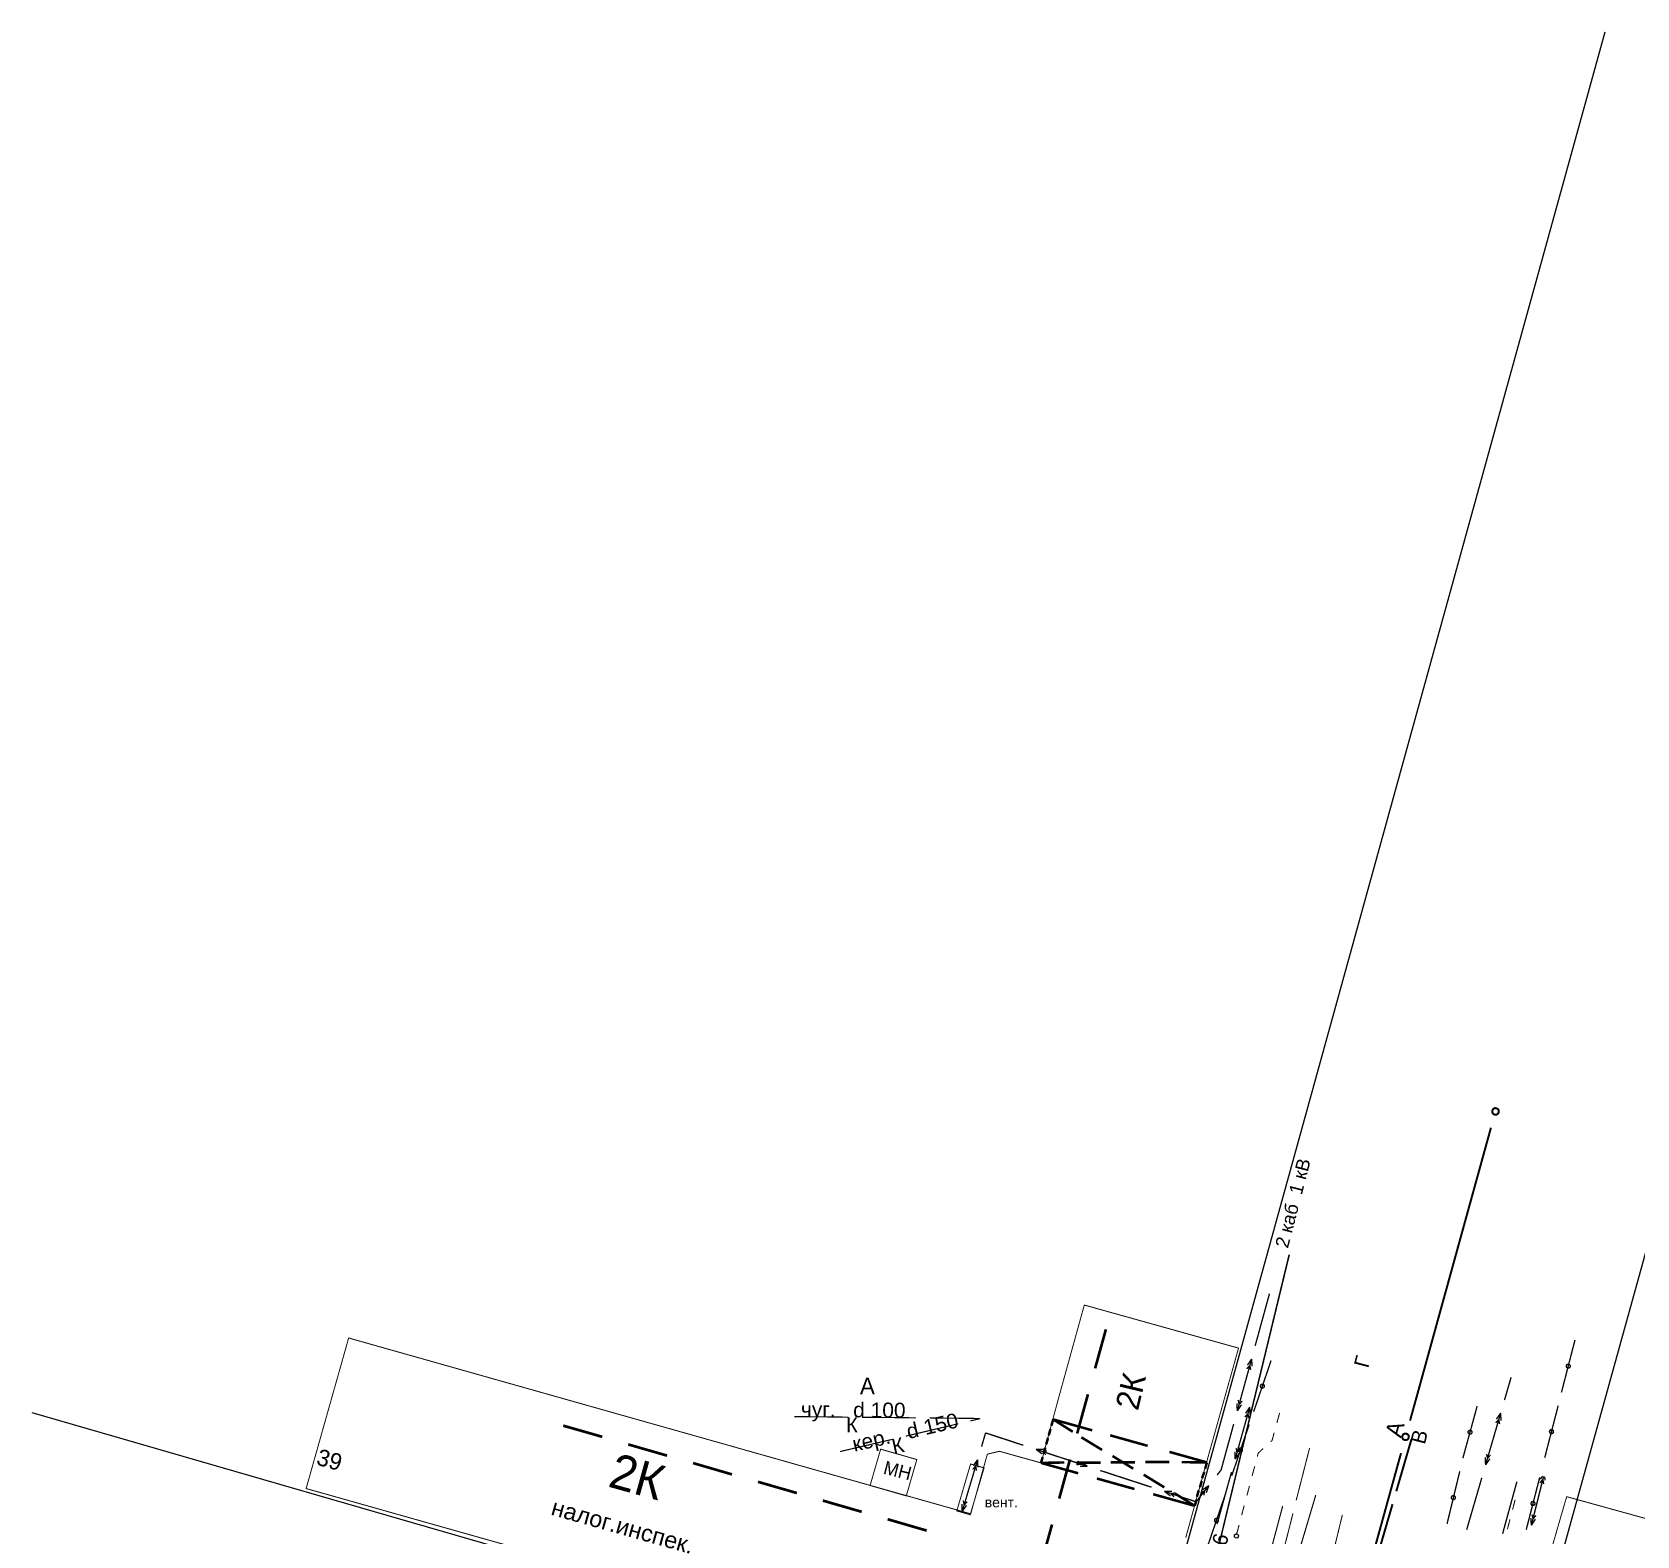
# Model space of a CAD drawing. Extents: x -2634 to -2115, y -2142 to -1393.
# Drawn here: x -2496.6 to -2377.8, y -1504.5 to -1393.1 of the extents above; entities that cross this region are included whole.
import ezdxf

# ---------------------------------------------------------------- set-up
doc = ezdxf.new("R2010")
doc.units = 0
doc.header["$MEASUREMENT"] = 0
for name, color, linetype in [('500_Дополн-Бордюры__п', 7, 'Continuous'), ('500_Дороги-Проезжие_ч', 7, 'Continuous'), ('500_Линии_-Линии_связ', 7, 'Continuous'), ('500_Линии_-ЛЭП_кабель', 7, 'Continuous'), ('500_Линии_-Электрокаб', 7, 'Continuous'), ('500_Рельеф-Высотные_о', 7, 'Continuous'), ('500_Строен-Дополнения', 7, 'Continuous'), ('500_Строен-Здания', 7, 'Continuous'), ('500_Трубоп-Водопровод', 7, 'Continuous'), ('500_Трубоп-Газопровод', 7, 'Continuous'), ('500_Трубоп-Канализаци', 7, 'Continuous'), ('Красные_ли-Красные_ли', 7, 'Continuous'), ('Красные_ли-Линии_регу', 7, 'Continuous'), ('Красные_ли-Оси_улиц_к', 7, 'Continuous')]:
    doc.layers.add(name, color=color, linetype=linetype)
doc.styles.add('TARIAL', font='Arial')

# ---------------------------------------------------------------- blocks, each defined once
blk = doc.blocks.new('block_114')
at = {"layer": '500_Строен-Дополнения', "color": 0, "const_width": 0.065}
for points in [[(0, 7.5), (1, 7.5)], [(0, 7.5), (0.63, 6.4)], [(0, 6.4), (0, 7.5)], [(1.58, 7.5), (2.58, 7.5)], [(3.06, 7.5), (4.1, 7.5)], [(3.53, 6.4), (4.1, 7.5)], [(4.1, 6.4), (4.1, 7.5)], [(0, 5.85), (0.01, 4.75)], [(0.93, 5.9), (1.53, 4.8)], [(2.68, 4.8), (3.28, 5.9)], [(4.1, 4.75), (4.1, 5.85)], [(0, 3.2), (0, 4.3)], [(1.78, 4.3), (2.08, 3.75)], [(2.08, 3.75), (2.38, 4.3)], [(4.1, 3.2), (4.1, 4.3)], [(1.78, 3.2), (2.08, 3.75)], [(2.08, 3.75), (2.38, 3.2)], [(0.01, 1.55), (0.01, 2.65)], [(0.88, 1.6), (1.48, 2.7)], [(2.63, 2.7), (3.23, 1.6)], [(4.1, 1.55), (4.1, 2.65)], [(0, 0), (0.58, 1.1)], [(0, 0), (0, 1)], [(3.53, 1.1), (4.1, 0)], [(4.1, 0), (4.1, 1)], [(0.01, 0), (1.11, 0)], [(1.61, 0), (2.61, 0)], [(3.11, 0), (4.1, 0)]]:
    blk.add_lwpolyline(points, dxfattribs=at)
at = {"layer": '500_Строен-Дополнения', "color": 0}
blk.add_lwpolyline([(-3.85, 3.66), (-3.85, 3.66)], dxfattribs=at)

msp = doc.modelspace()

# ---------------------------------------------------------------- linework, layer by layer
at = {"layer": '500_Дополн-Бордюры__п', "color": 1, "const_width": 0.075}
for points in [[(-2404.22, -1495.38), (-2404.42, -1496.1)], [(-2404.62, -1496.83), (-2404.78, -1497.41)], [(-2405.8, -1498.34), (-2405.87, -1498.6)], [(-2405.44, -1498.01), (-2405.8, -1498.34)], [(-2404.78, -1497.41), (-2404.89, -1497.51)], [(-2406.06, -1499.32), (-2406.26, -1500.04)], [(-2406.45, -1500.77), (-2406.64, -1501.49)], [(-2386.78, -1501.8), (-2386.97, -1502.53)], [(-2406.84, -1502.22), (-2407.03, -1502.94)], [(-2407.22, -1503.67), (-2407.42, -1504.39)], [(-2387.16, -1503.25), (-2387.35, -1503.98)]]:
    msp.add_lwpolyline(points, dxfattribs=at)
at = {"layer": '500_Линии_-Линии_связ', "color": 6}
msp.add_lwpolyline([(-2403.52, -1483.67), (-2410.96, -1514.43)], dxfattribs=at)
at = {"layer": '500_Линии_-Линии_связ', "color": 0, "const_width": 0.1}
for points in [[(-2383.35, -1493.85), (-2382.35, -1489.97)], [(-2406.14, -1495.28), (-2404.85, -1491.49)], [(-2390.65, -1498.72), (-2389.59, -1494.86)], [(-2384.59, -1498.69), (-2383.59, -1494.82)], [(-2407.76, -1500.01), (-2406.47, -1496.22)], [(-2391.82, -1503.58), (-2390.88, -1499.69)], [(-2385.96, -1504.02), (-2384.96, -1500.14)], [(-2409.54, -1505.21), (-2408.25, -1501.43)]]:
    msp.add_lwpolyline(points, dxfattribs=at)
for points in [[(-2382.99, -1491.87), (-2382.96, -1491.8), (-2382.89, -1491.76), (-2382.81, -1491.76), (-2382.74, -1491.8), (-2382.7, -1491.87), (-2382.7, -1491.95), (-2382.74, -1492.01), (-2382.81, -1492.05), (-2382.89, -1492.05), (-2382.95, -1492.02), (-2382.99, -1491.95)], [(-2405.64, -1493.34), (-2405.59, -1493.27), (-2405.52, -1493.24), (-2405.45, -1493.24), (-2405.38, -1493.29), (-2405.35, -1493.35), (-2405.35, -1493.43), (-2405.4, -1493.5), (-2405.47, -1493.53), (-2405.54, -1493.53), (-2405.61, -1493.48), (-2405.64, -1493.41)], [(-2390.26, -1496.75), (-2390.22, -1496.69), (-2390.16, -1496.65), (-2390.08, -1496.65), (-2390.01, -1496.69), (-2389.97, -1496.76), (-2389.97, -1496.83), (-2390.01, -1496.9), (-2390.08, -1496.94), (-2390.16, -1496.94), (-2390.22, -1496.9), (-2390.26, -1496.83)], [(-2384.24, -1496.72), (-2384.2, -1496.65), (-2384.13, -1496.61), (-2384.05, -1496.61), (-2383.98, -1496.65), (-2383.95, -1496.71), (-2383.94, -1496.79), (-2383.98, -1496.86), (-2384.05, -1496.9), (-2384.13, -1496.9), (-2384.19, -1496.86), (-2384.23, -1496.79)], [(-2407.25, -1498.07), (-2407.21, -1498), (-2407.14, -1497.97), (-2407.06, -1497.97), (-2407, -1498.02), (-2406.97, -1498.09), (-2406.97, -1498.16), (-2407.01, -1498.23), (-2407.08, -1498.26), (-2407.16, -1498.26), (-2407.23, -1498.21), (-2407.26, -1498.14)], [(-2391.5, -1501.6), (-2391.46, -1501.53), (-2391.4, -1501.49), (-2391.32, -1501.49), (-2391.25, -1501.53), (-2391.21, -1501.6), (-2391.21, -1501.67), (-2391.24, -1501.74), (-2391.31, -1501.78), (-2391.39, -1501.78), (-2391.46, -1501.75), (-2391.5, -1501.68)], [(-2385.6, -1502.04), (-2385.57, -1501.97), (-2385.5, -1501.93), (-2385.42, -1501.93), (-2385.35, -1501.97), (-2385.32, -1502.04), (-2385.31, -1502.12), (-2385.35, -1502.18), (-2385.42, -1502.22), (-2385.5, -1502.22), (-2385.56, -1502.19), (-2385.6, -1502.12)], [(-2409.03, -1503.27), (-2408.99, -1503.21), (-2408.92, -1503.17), (-2408.84, -1503.18), (-2408.78, -1503.22), (-2408.75, -1503.29), (-2408.75, -1503.37), (-2408.79, -1503.43), (-2408.86, -1503.47), (-2408.94, -1503.46), (-2409.01, -1503.42), (-2409.04, -1503.35)]]:
    msp.add_lwpolyline(points, close=True, dxfattribs=at)
at = {"layer": '500_Линии_-ЛЭП_кабель', "color": 2, "const_width": 0.1}
msp.add_lwpolyline([(-2410.96, -1514.43), (-2403.52, -1483.67)], dxfattribs=at)
at = {"layer": '500_Линии_-Электрокаб', "color": 12, "const_width": 0.1}
for points in [[(-2406.03, -1490.4), (-2404.97, -1486.54)], [(-2407.35, -1495.22), (-2406.29, -1491.37)], [(-2406.65, -1492.1), (-2406.42, -1491.85)], [(-2406.6, -1491.83), (-2406.29, -1491.37)], [(-2406.36, -1492.18), (-2406.42, -1491.85)], [(-2406.26, -1491.92), (-2406.29, -1491.37)], [(-2387.57, -1494.42), (-2387.08, -1492.73)], [(-2407.35, -1495.22), (-2407.38, -1494.67)], [(-2407.35, -1495.22), (-2407.04, -1494.76)], [(-2407.22, -1494.73), (-2407.29, -1494.41)], [(-2407.22, -1494.74), (-2406.99, -1494.49)], [(-2406.43, -1494.94), (-2407.51, -1498.79)], [(-2406.56, -1495.42), (-2406.79, -1495.67)], [(-2406.43, -1494.94), (-2406.74, -1495.4)], [(-2406.56, -1495.43), (-2406.5, -1495.75)], [(-2406.43, -1494.94), (-2406.4, -1495.49)], [(-2388.97, -1499.22), (-2387.85, -1495.38)], [(-2388.22, -1496.1), (-2387.99, -1495.86)], [(-2388.17, -1495.83), (-2387.85, -1495.38)], [(-2387.93, -1496.19), (-2387.99, -1495.86)], [(-2387.83, -1495.94), (-2387.85, -1495.38)], [(-2426.29, -1497.87), (-2425.99, -1496.85)], [(-2425.99, -1496.85), (-2423.2, -1497.76)], [(-2408.55, -1499.59), (-2407.62, -1496.19)], [(-2422.25, -1498.07), (-2418.45, -1499.32)], [(-2422.25, -1498.07), (-2421.69, -1498.07)], [(-2422.25, -1498.07), (-2421.81, -1498.4)], [(-2421.77, -1498.23), (-2421.45, -1498.18)], [(-2421.77, -1498.23), (-2421.54, -1498.46)], [(-2407.53, -1498.23), (-2407.51, -1498.79)], [(-2407.19, -1498.33), (-2407.51, -1498.79)], [(-2407.44, -1497.98), (-2407.37, -1498.31)], [(-2407.15, -1498.06), (-2407.37, -1498.31)], [(-2388.83, -1498.73), (-2388.89, -1498.41)], [(-2427.72, -1502.66), (-2426.58, -1498.83)], [(-2426.95, -1499.55), (-2426.72, -1499.31)], [(-2426.9, -1499.28), (-2426.58, -1498.83)], [(-2426.66, -1499.64), (-2426.72, -1499.31)], [(-2426.56, -1499.39), (-2426.58, -1498.83)], [(-2419.26, -1499.21), (-2418.93, -1499.16)], [(-2419.16, -1498.92), (-2418.93, -1499.16)], [(-2419.01, -1499.32), (-2418.45, -1499.32)], [(-2418.9, -1498.99), (-2418.45, -1499.32)], [(-2408.84, -1499.96), (-2408.55, -1499.59)], [(-2388.97, -1499.22), (-2388.99, -1498.66)], [(-2388.97, -1499.22), (-2388.65, -1498.76)], [(-2388.83, -1498.73), (-2388.6, -1498.49)], [(-2417.5, -1499.63), (-2413.7, -1500.87)], [(-2410.4, -1501.95), (-2409.46, -1500.75)], [(-2409.92, -1501.06), (-2409.46, -1500.75)], [(-2409.65, -1501.28), (-2409.46, -1500.75)], [(-2407.78, -1499.75), (-2408.85, -1503.6)], [(-2390.37, -1504.02), (-2389.25, -1500.18)], [(-2385.58, -1503.7), (-2384.67, -1500.06)], [(-2384.95, -1500.55), (-2384.73, -1500.3)], [(-2384.91, -1500.28), (-2384.75, -1500.04)], [(-2384.66, -1500.63), (-2384.73, -1500.3)], [(-2384.57, -1500.37), (-2384.59, -1500.08)], [(-2427.58, -1502.17), (-2427.64, -1501.86)], [(-2427.57, -1502.18), (-2427.35, -1501.94)], [(-2412.75, -1501.18), (-2410.4, -1501.95)], [(-2412.75, -1501.18), (-2412.19, -1501.18)], [(-2412.75, -1501.18), (-2412.3, -1501.51)], [(-2412.27, -1501.34), (-2412.04, -1501.58)], [(-2412.26, -1501.34), (-2411.94, -1501.29)], [(-2410.07, -1501.29), (-2409.77, -1501.14)], [(-2409.83, -1501.47), (-2409.77, -1501.14)], [(-2427.72, -1502.66), (-2427.74, -1502.11)], [(-2427.72, -1502.66), (-2427.4, -1502.21)], [(-2385.58, -1503.7), (-2385.62, -1503.14)], [(-2385.45, -1503.2), (-2385.53, -1502.89)], [(-2385.45, -1503.21), (-2385.24, -1502.96)], [(-2385.58, -1503.7), (-2385.28, -1503.23)]]:
    msp.add_lwpolyline(points, dxfattribs=at)
at = {"layer": '500_Линии_-Электрокаб', "color": 1, "const_width": 0.06}
msp.add_lwpolyline([(-2384.67, -1500.06), (-2384.79, -1500.54)], dxfattribs=at)
at = {"layer": '500_Рельеф-Высотные_о', "color": 0}
msp.add_lwpolyline([(-2407.42, -1504.33), (-2407.34, -1504.35), (-2407.29, -1504.4), (-2407.27, -1504.48), (-2407.29, -1504.55), (-2407.34, -1504.61), (-2407.42, -1504.63), (-2407.49, -1504.61), (-2407.55, -1504.55), (-2407.57, -1504.48), (-2407.55, -1504.4), (-2407.49, -1504.35)], close=True, dxfattribs=at)
at = {"layer": '500_Строен-Дополнения', "color": 0, "const_width": 0.07}
msp.add_lwpolyline([(-2428.12, -1502.62), (-2427.1, -1499.15), (-2426.1, -1499.44), (-2427.13, -1502.91)], close=True, dxfattribs=at)
at = {"layer": '500_Строен-Здания', "color": 0, "const_width": 0.07}
for points in [[(-2438.14, -1511.75), (-2473.52, -1501.75), (-2475.47, -1501.2), (-2476.3, -1500.97), (-2473.15, -1489.82), (-2444.98, -1497.78), (-2441.27, -1498.83), (-2437.53, -1499.89), (-2427.09, -1502.84), (-2425.86, -1498.42), (-2424.96, -1498.21), (-2421.88, -1499.07), (-2420.58, -1494.25), (-2418.68, -1487.38), (-2407.26, -1490.57), (-2409.55, -1498.75), (-2411.17, -1504.61)], [(-2370.99, -1504.88), (-2382.96, -1501.57), (-2383.1, -1502.03), (-2384.54, -1507), (-2384.27, -1507.08), (-2385.1, -1509.8), (-2385.86, -1510.17), (-2386.46, -1512.24), (-2386.16, -1512.87), (-2386.69, -1514.74), (-2387.2, -1514.97), (-2387.62, -1516.41), (-2387.29, -1516.5), (-2388.9, -1522.15), (-2389.23, -1522.41), (-2389.94, -1524.88), (-2389.48, -1525.54), (-2388.32, -1525.87), (-2387.8, -1525.46), (-2382.75, -1526.91), (-2382.55, -1527.38), (-2381.84, -1527.59), (-2381.37, -1527.28), (-2375.67, -1528.91)]]:
    msp.add_lwpolyline(points, dxfattribs=at)
msp.add_lwpolyline([(-2434.54, -1500.74), (-2431.86, -1501.51), (-2431.08, -1498.82), (-2433.76, -1498.05)], close=True, dxfattribs=at)
at = {"layer": '500_Трубоп-Водопровод', "color": 94}
for points, const_width in [([(-2394.46, -1497.33), (-2395.58, -1501.17)], 0.15), ([(-2399.57, -1502.91), (-2400.75, -1507.77)], 0.075), ([(-2395.86, -1502.13), (-2396.98, -1505.98)], 0.15)]:
    msp.add_lwpolyline(points, dxfattribs=dict(at, const_width=const_width))
at = {"layer": '500_Трубоп-Газопровод', "color": 5, "const_width": 0.085}
for points in [[(-2401.54, -1501.45), (-2402.68, -1505.28)], [(-2403.99, -1502.26), (-2405.02, -1506.12)]]:
    msp.add_lwpolyline(points, dxfattribs=at)
at = {"layer": '500_Трубоп-Канализаци', "color": 34, "const_width": 0.085}
for points in [[(-2440.14, -1495.64), (-2436.14, -1495.68)], [(-2435.14, -1495.69), (-2431.14, -1495.73)], [(-2430.14, -1495.74), (-2426.43, -1495.78)], [(-2426.43, -1495.78), (-2427.18, -1495.77)], [(-2426.39, -1495.79), (-2427.12, -1495.96)], [(-2427.03, -1495.94), (-2426.39, -1495.79)], [(-2431.9, -1497.09), (-2428.01, -1496.17)], [(-2436.77, -1498.23), (-2432.87, -1497.32)]]:
    msp.add_lwpolyline(points, dxfattribs=at)
at = {"layer": '500_Трубоп-Канализаци', "color": 32}
for points, const_width in [([(-2402, -1497.97), (-2402.99, -1501.84)], 0.075), ([(-2386.65, -1500.46), (-2387.71, -1504.32)], 0.1), ([(-2403.23, -1502.81), (-2404.22, -1506.69)], 0.075)]:
    msp.add_lwpolyline(points, dxfattribs=dict(at, const_width=const_width))
at = {"layer": 'Красные_ли-Красные_ли', "color": 12}
for p, q in [((-2380.13, -1393.13), (-2414.93, -1518.94)), ((-2388.99, -1526.42), (-2354.71, -1402.49)), ((-2414.93, -1518.94), (-2496.59, -1495.37))]:
    msp.add_line(p, q, dxfattribs=at)
at = {"layer": 'Красные_ли-Линии_регу', "color": 0, "const_width": 0.2}
for points in [[(-2417.88, -1492.07), (-2417.08, -1489.18)], [(-2419.21, -1496.89), (-2418.41, -1493.99)], [(-2457.26, -1496.31), (-2454.37, -1497.14)], [(-2452.45, -1497.7), (-2449.57, -1498.53)], [(-2447.65, -1499.08), (-2444.77, -1499.92)], [(-2420.54, -1501.71), (-2419.74, -1498.81)], [(-2442.84, -1500.47), (-2439.96, -1501.3)], [(-2438.04, -1501.86), (-2435.16, -1502.69)], [(-2433.24, -1503.24), (-2430.35, -1504.08)], [(-2421.87, -1506.52), (-2421.07, -1503.63)]]:
    msp.add_lwpolyline(points, dxfattribs=at)
at = {"layer": 'Красные_ли-Оси_улиц_к', "color": 12, "const_width": 0.15}
for points in [[(-2388.47, -1472.98), (-2388.41, -1472.87), (-2388.29, -1472.8), (-2388.17, -1472.81), (-2388.05, -1472.87), (-2387.99, -1472.98), (-2387.99, -1473.11), (-2388.06, -1473.22), (-2388.17, -1473.29), (-2388.3, -1473.29), (-2388.41, -1473.22), (-2388.47, -1473.11)], [(-2391.56, -1485.09), (-2391.56, -1485.09), (-2391.56, -1485.09), (-2391.56, -1485.09), (-2391.56, -1485.09), (-2391.56, -1485.09), (-2391.56, -1485.09), (-2391.56, -1485.09), (-2391.56, -1485.09), (-2391.56, -1485.09), (-2391.56, -1485.09), (-2391.56, -1485.09)], [(-2395.14, -1497.08), (-2395.07, -1496.96), (-2394.96, -1496.9), (-2394.83, -1496.9), (-2394.72, -1496.97), (-2394.65, -1497.08), (-2394.66, -1497.21), (-2394.72, -1497.32), (-2394.83, -1497.38), (-2394.96, -1497.38), (-2395.07, -1497.32), (-2395.14, -1497.2)]]:
    msp.add_lwpolyline(points, close=True, dxfattribs=at)
for points in [[(-2394.56, -1495.94), (-2388.57, -1474.25)], [(-2401.23, -1520.03), (-2395.23, -1498.35)]]:
    msp.add_lwpolyline(points, dxfattribs=at)

# ---------------------------------------------------------------- block references
at = {"layer": '500_Строен-Дополнения', "xscale": 2.88305, "yscale": -0.445726, "rotation": 164.384216}
msp.add_blockref('block_114', (-2410.5, -1502.25), dxfattribs=at)

# ---------------------------------------------------------------- texts
at = {"layer": '500_Дороги-Проезжие_ч', "color": 0}
msp.add_text('А', height=1.23, dxfattribs=at).set_placement((-2435.29, -1493.98))
msp.add_text('А', height=1.23, rotation=73.86, dxfattribs=at).set_placement((-2395.25, -1497.26))
at = {"layer": '500_Линии_-Электрокаб', "color": 0, "style": 'TARIAL'}
msp.add_text('2 каб  1 кВ', height=0.99, rotation=75.44, dxfattribs=at).set_placement((-2403.61, -1483.23))
at = {"layer": '500_Рельеф-Высотные_о', "color": 214}
msp.add_text('170,86', height=1.11, rotation=75.06, dxfattribs=at).set_placement((-2409.14, -1508.87))
at = {"layer": '500_Строен-Дополнения', "color": 0, "style": 'TARIAL'}
msp.add_text('вент. ', height=0.74, dxfattribs=at).set_placement((-2426.05, -1502.36))
at = {"layer": '500_Строен-Здания', "color": 5}
for s, height, rotation, p in [('2К', 1.73, 76.66, (-2414.71, -1495.26)), ('2К', 2.59, 344.48, (-2454.03, -1500.8)), ('МН', 0.99, 345.78, (-2433.62, -1499.86))]:
    msp.add_text(s, height=height, rotation=rotation, dxfattribs=at).set_placement(p)
at = {"layer": '500_Строен-Здания', "color": 214}
msp.add_text('39', height=1.23, rotation=344.36, dxfattribs=at).set_placement((-2475.61, -1499.18))
at = {"layer": '500_Строен-Здания', "color": 5, "style": 'TARIAL'}
msp.add_text('налог.инспек.', height=1.23, rotation=344.3, dxfattribs=at).set_placement((-2458.24, -1502.89))
at = {"layer": '500_Трубоп-Водопровод', "color": 94}
msp.add_text('В', height=1.11, rotation=75.53, dxfattribs=at).set_placement((-2393.47, -1497.75))
at = {"layer": '500_Трубоп-Газопровод', "color": 5}
msp.add_text('Г', height=1.11, rotation=75.49, dxfattribs=at).set_placement((-2397.66, -1492.1))
at = {"layer": '500_Трубоп-Канализаци', "color": 14, "style": 'TARIAL'}
for s, rotation, p in [('чуг.   d 100 ', 359.42, (-2439.67, -1495.65)), ('кер.   d 150 ', 13.21, (-2435.71, -1498.25))]:
    msp.add_text(s, height=1.11, rotation=rotation, dxfattribs=at).set_placement(p)
at = {"layer": '500_Трубоп-Канализаци', "color": 14}
msp.add_text('К', height=1.11, dxfattribs=at).set_placement((-2436.32, -1496.8))
msp.add_text('К', height=1.11, rotation=12.26, dxfattribs=at).set_placement((-2432.79, -1498.42))

doc.saveas('drawing.dxf')
